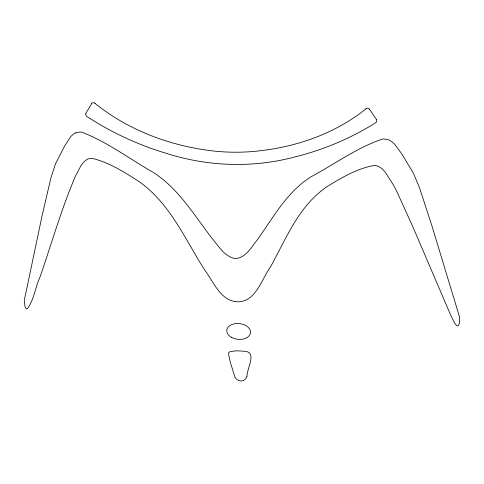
<?xml version="1.0" encoding="UTF-8"?>
<svg xmlns="http://www.w3.org/2000/svg" width="484" height="484" viewBox="0 0 484 484"><rect width="100%" height="100%" fill="white"/><g stroke="black" fill="none" stroke-linecap="round" stroke-linejoin="round"><path stroke-width="0.73" d="M246.955 376.195C246.87 368.505 257.821 351.172 243.797 351.263A40.94 25.64 5.9 0 0 241.105 351.015L237.892 350.876A40.946 25.646 5.8 0 0 235.212 350.9L229.815 351.771L228.805 352.636L228.484 354.004L230.481 362.861L235.006 377.363A5.403 3.388 5.9 0 0 235.357 377.81C238.098 381.592 243.125 382.33 246.005 378.288A5.403 3.388 5.8 0 0 246.326 377.871L246.804 376.727A32.658 20.546 7.1 0 0 246.955 376.195M85.934 113.262L91.682 103.576M365.971 108.809C341.94 128.169 312.912 140.644 282.85 147.057A244.311 230.953 31.5 0 1 257.905 151.014C239.882 152.998 221.624 152.527 203.716 149.695A243.815 232.126 28.9 0 1 178.729 144.577C148.394 136.73 119.391 123.081 94.967 103.328M75.359 132.985L73.151 134.298L70.652 136.694L64.82 145.672L55.606 163.598L50.947 177.719L42.253 214.987L24.248 300.546L25.011 306.644L25.954 308.562L27.171 308.986C34.092 299.959 35.175 287.399 39.99 277.138C51.679 243.337 61.474 208.743 75.589 175.831C79.158 169.957 81.306 162.164 87.961 159A9.607 7.218 18.9 0 1 92.166 158.371C109.178 162.406 124.545 172.219 139.12 181.597A103.352 72.406 16.9 0 1 147.027 187.786C172.794 209.832 186.636 241.649 204.49 269.709C213.626 281.694 220.758 302.101 238.739 301.804C256.242 300.873 261.729 278.947 270.381 267.083C284.81 241.238 296.123 212.192 319.277 192.584A106.462 76.702 -4.2 0 1 326.912 186.727C341.426 177.779 356.968 168.565 373.92 165.492A9.813 7.629 -4.7 0 1 378.415 166.369L382.13 168.753L385.355 172.352L393.044 184.38L396.456 190.732L412.713 226.464L450.906 315.653L454.664 323.118L456.454 325.393L457.937 325.95L459.364 323.633L459.631 317.329L432.26 226.929L419.501 187.732L413.215 172.842L401.738 153.821L394.72 144.262L391.846 141.667L389.384 140.209A11.223 8.9 -6.6 0 0 387.769 139.622L384.169 138.968A7.448 5.923 -6.7 0 0 382.79 139.005C357.083 147.505 334.746 164.1 310.976 176.811A74.615 55.581 -2.2 0 0 308.701 178.306L304.339 181.458A104.798 76.466 -3.2 0 0 299.935 185.015C282.269 200.316 270.78 221.061 257.288 239.822C251.619 246.9 246.423 256.956 236.573 258.51A7.556 5.457 6.8 0 1 234.353 258.432C224.086 256.048 218.393 245.824 212.034 238.358C197.073 218.901 183.962 197.557 165.238 181.349A102.172 72.63 16.1 0 0 160.627 177.598L156.102 174.252A73.072 53.089 15.7 0 0 153.755 172.649C129.766 159.169 107.363 141.83 81.506 132.108A7.296 5.572 21.2 0 0 80.199 132.011L76.835 132.483A10.987 8.373 21 0 0 75.359 132.985M369.455 109.209L376.395 119.409M86.007 113.298A3.128 2.444 22.2 0 0 87.017 116.608A303.226 294.478 48.4 0 0 166.647 153.452C208.41 166.756 253.658 168.166 296.014 156.659A305.864 289.172 47.8 0 0 375.56 122.809A3.182 2.595 -6.9 0 0 376.322 119.445M91.657 103.564A2.251 1.779 22.5 0 1 95.033 103.267M365.904 108.749A2.281 1.882 -6.9 0 1 369.48 109.196M231.497 337.342A11.931 7.895 6.1 0 0 250.458 333.131A11.931 7.895 6.1 0 0 234.02 323.881A11.931 7.895 6.1 0 0 231.497 337.342"/></g></svg>
